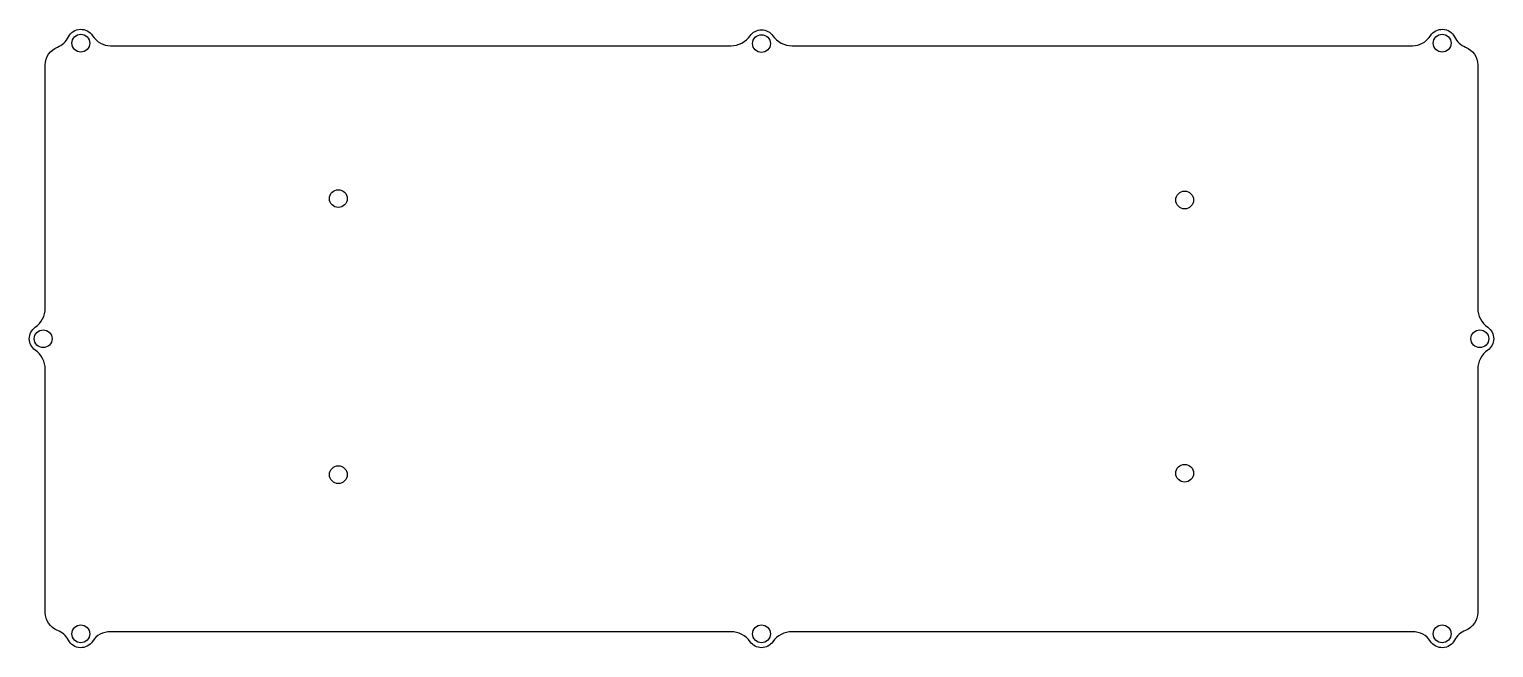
# Model space of a CAD drawing. Header units: millimetres. Extents: x 49 to 255, y 44 to 131.
import ezdxf

# ---------------------------------------------------------------- set-up
doc = ezdxf.new("R2010")
doc.units = ezdxf.units.MM
doc.layers.get('0').update_dxf_attribs({"linetype": 'CONTINUOUS'})

msp = doc.modelspace()

# ---------------------------------------------------------------- linework, layer by layer
msp.add_lwpolyline([(57.63, 44.79, -0.572493), (54.27, 44.94, 0.180031), (52.72, 46.34, -0.308614), (51, 48.85), (51, 83.02, 0.245393), (49.59, 85.72, -0.522233), (49.59, 88.93, 0.245393), (51, 91.63), (51, 125.8, -0.306548), (52.7, 128.31, 0.182636), (54.26, 129.74, -0.583315), (57.65, 129.9, 0.257654), (60.19, 128.5), (147.39, 128.5, 0.245393), (150.1, 129.91, -0.522233), (153.3, 129.91, 0.245393), (156.01, 128.5), (243.21, 128.5, 0.257654), (245.75, 129.9, -0.583315), (249.14, 129.74, 0.182636), (250.7, 128.31, -0.306548), (252.4, 125.8), (252.4, 91.63, 0.245393), (253.81, 88.93, -0.522233), (253.81, 85.72, 0.245393), (252.4, 83.02), (252.4, 48.85, -0.308614), (250.68, 46.34, 0.180031), (249.13, 44.94, -0.572493), (245.77, 44.79, 0.253709), (243.25, 46.15), (156.01, 46.15, 0.245393), (153.3, 44.74, -0.522233), (150.1, 44.74, 0.245393), (147.39, 46.15), (60.15, 46.15, 0.253709)], format="xyb", close=True)
for centre in [(56, 128.86), (151.7, 128.8), (247.4, 128.86), (92.2, 107.02), (211.2, 106.82), (50.7, 87.32), (252.7, 87.32), (92.2, 68.22), (211.2, 68.42), (56, 45.85), (151.7, 45.85), (247.4, 45.85)]:
    msp.add_circle(centre, 1.25)

doc.saveas('drawing.dxf')
